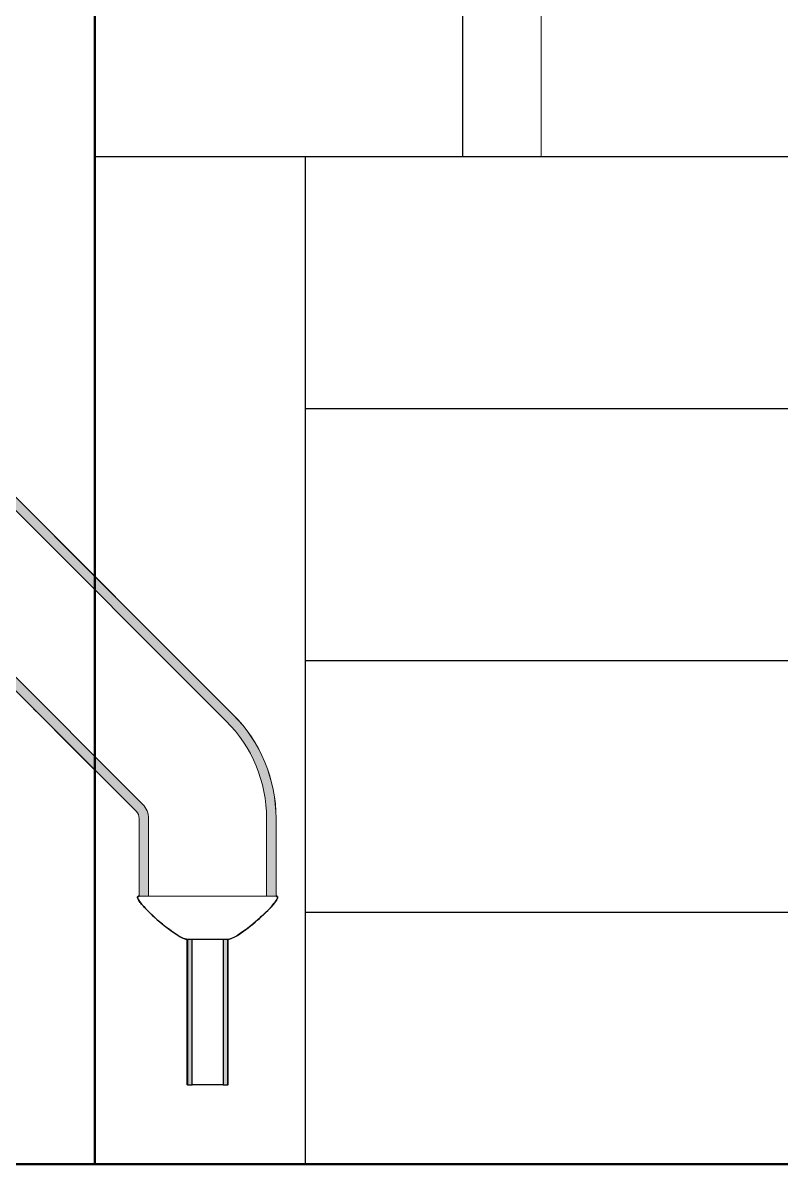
# Model space of a CAD drawing. Header units: millimetres. Extents: x 1147.5 to 1224.1, y 2097.1 to 2139.6.
# Drawn here: x 1152.18 to 1152.661, y 2120.438 to 2121.163 of the extents above; entities that cross this region are included whole.
import ezdxf

# ---------------------------------------------------------------- set-up
doc = ezdxf.new("R2010")
doc.units = ezdxf.units.MM
for name, color, linetype, lineweight in [('1 MUEBLES FIJOS', 1, 'Continuous', 30), ('1 PAREDES', 7, 'Continuous', 50), ('PVC3_BackgroundLines', 1, 'Continuous', 13), ('PVC3_IntersectionBoundary', 1, 'Continuous', 13), ('PVC3_IntersectionFill', 1, 'Continuous', 13), ('pyv', 3, 'Continuous', 18)]:
    doc.layers.add(name, color=color, linetype=linetype, lineweight=lineweight)
for name, color, linetype in [('PVC0.5_BackgroundLines', 1, 'Continuous'), ('PVC0.5_IntersectionBoundary', 1, 'Continuous'), ('PVC0.5_IntersectionFill', 1, 'Continuous'), ('Reductores_BackgroundLines', 3, 'Continuous'), ('Reductores_IntersectionBoundary', 3, 'Continuous')]:
    doc.layers.add(name, color=color, linetype=linetype)

msp = doc.modelspace()

# ---------------------------------------------------------------- hatches: boundary and pattern name
at = {"layer": 'PVC0.5_IntersectionFill', "linetype": 'Continuous', "extrusion": (0, 0, -1)}
h = msp.add_hatch(color=8, dxfattribs=at)
h.paths.add_polyline_path([(-1152.28418, 2120.48848), (-1152.28418, 2120.58078), (-1152.28722, 2120.58078), (-1152.28722, 2120.48848)])
h.paths.add_polyline_path([(-1152.30995, 2120.58078), (-1152.30995, 2120.48848), (-1152.30691, 2120.48848), (-1152.30691, 2120.58078)])
at = {"layer": 'PVC3_IntersectionFill', "linetype": 'Continuous', "extrusion": (0, 0, -1)}
h = msp.add_hatch(color=8, dxfattribs=at)
edge = h.paths.add_edge_path()
edge.add_line((-1152.34053, 2120.65757), (-1152.34053, 2120.60828))
edge.add_line((-1152.34053, 2120.60828), (-1152.33452, 2120.60828))
edge.add_line((-1152.33452, 2120.60828), (-1152.33452, 2120.65757))
edge.add_arc((-1152.24706, 2120.65757), 0.08746, 135, 180, ccw=False)
edge.add_line((-1152.30891, 2120.71941), (-1151.87033, 2121.15799))
edge.add_line((-1151.87033, 2121.15799), (-1151.87882, 2121.15799))
edge.add_line((-1151.87882, 2121.15799), (-1152.31315, 2120.72366))
edge.add_arc((-1152.24706, 2120.65757), 0.09346, 135, 180)
edge = h.paths.add_edge_path()
edge.add_line((-1152.2536, 2120.60828), (-1152.2536, 2120.65757))
edge.add_arc((-1152.24706, 2120.65757), 0.00654, 135, 180, ccw=False)
edge.add_line((-1152.25168, 2120.66219), (-1151.7601, 2121.15378))
edge.add_line((-1151.7601, 2121.15378), (-1151.76432, 2121.15799))
edge.add_line((-1151.76432, 2121.15799), (-1151.76438, 2121.15799))
edge.add_line((-1151.76438, 2121.15799), (-1152.25593, 2120.66644))
edge.add_arc((-1152.24706, 2120.65757), 0.01254, 135, 180)
edge.add_line((-1152.2596, 2120.65757), (-1152.2596, 2120.60828))
edge.add_line((-1152.2596, 2120.60828), (-1152.2536, 2120.60828))

# ---------------------------------------------------------------- linework, layer by layer
at = {"layer": '1 MUEBLES FIJOS'}
for p, q in [((1152.45905, 2121.5652), (1152.45905, 2121.07799)), ((1152.22536, 2121.07799), (1152.87017, 2121.07799)), ((1152.35905, 2121.07799), (1152.35905, 2120.43799)), ((1152.35905, 2120.91799), (1152.87017, 2120.91799)), ((1152.35905, 2120.75799), (1152.87017, 2120.75799)), ((1152.35905, 2120.59799), (1152.87017, 2120.59799))]:
    msp.add_line(p, q, dxfattribs=at)
at = {"layer": '1 PAREDES'}
msp.add_line((1149.68905, 2120.43799), (1153.86066, 2120.43799), dxfattribs=at)
msp.add_lwpolyline([(1152.22536, 2120.43799), (1152.22536, 2121.16799)], dxfattribs=at)
at = {"layer": 'PVC0.5_BackgroundLines', "linetype": 'Continuous', "extrusion": (0, 1, 0)}
for p, q in [((1152.28418, 2120.58078), (1152.28406, 2120.58078)), ((1152.28406, 2120.48848), (1152.28406, 2120.58078)), ((1152.28722, 2120.58078), (1152.28418, 2120.58078)), ((1152.28418, 2120.58078), (1152.28418, 2120.48848)), ((1152.30691, 2120.58078), (1152.28722, 2120.58078)), ((1152.28722, 2120.48848), (1152.28722, 2120.58078)), ((1152.30691, 2120.58078), (1152.30691, 2120.48848)), ((1152.30995, 2120.58078), (1152.30691, 2120.58078)), ((1152.31006, 2120.58078), (1152.30995, 2120.58078)), ((1152.30995, 2120.48848), (1152.30995, 2120.58078)), ((1152.31006, 2120.48848), (1152.31006, 2120.58078)), ((1152.28418, 2120.48848), (1152.28406, 2120.48848)), ((1152.28418, 2120.48848), (1152.28722, 2120.48848)), ((1152.30691, 2120.48848), (1152.28722, 2120.48848)), ((1152.30691, 2120.48848), (1152.30995, 2120.48848)), ((1152.31006, 2120.48848), (1152.30995, 2120.48848))]:
    msp.add_line(p, q, dxfattribs=at)
at = {"layer": 'PVC0.5_IntersectionBoundary', "linetype": 'Continuous', "extrusion": (0, 0, -1)}
for p, q in [((1152.28418, 2120.58078), (1152.28418, 2120.48848)), ((1152.28722, 2120.58078), (1152.28418, 2120.58078)), ((1152.28722, 2120.48848), (1152.28722, 2120.58078)), ((1152.30995, 2120.58078), (1152.30691, 2120.58078)), ((1152.30691, 2120.58078), (1152.30691, 2120.48848)), ((1152.30995, 2120.48848), (1152.30995, 2120.58078)), ((1152.28418, 2120.48848), (1152.28722, 2120.48848)), ((1152.30691, 2120.48848), (1152.30995, 2120.48848))]:
    msp.add_line(p, q, dxfattribs=at)
at = {"layer": 'PVC3_BackgroundLines', "linetype": 'Continuous', "extrusion": (0, 1, 0)}
for p, q in [((1152.25593, 2120.66644), (1151.76438, 2121.15799)), ((1151.87033, 2121.15799), (1152.30891, 2120.71941)), ((1152.31315, 2120.72366), (1151.87882, 2121.15799)), ((1151.7601, 2121.15378), (1152.25168, 2120.66219)), ((1152.18488, 2120.85199), (1152.18795, 2120.84892)), ((1152.19986, 2120.83701), (1152.31318, 2120.72369)), ((1152.18479, 2120.72904), (1152.18819, 2120.72563)), ((1152.19988, 2120.71395), (1152.25166, 2120.66217)), ((1152.25356, 2120.65757), (1152.25356, 2120.60828)), ((1152.2536, 2120.65757), (1152.2536, 2120.60828)), ((1152.2596, 2120.60828), (1152.2596, 2120.65757)), ((1152.33452, 2120.65757), (1152.33452, 2120.60828)), ((1152.34053, 2120.60828), (1152.34053, 2120.65757)), ((1152.34056, 2120.65757), (1152.34056, 2120.60828)), ((1152.2536, 2120.60828), (1152.2596, 2120.60828)), ((1152.2596, 2120.60828), (1152.33452, 2120.60828)), ((1152.33452, 2120.60828), (1152.34053, 2120.60828))]:
    msp.add_line(p, q, dxfattribs=at)
at = {"layer": 'PVC3_BackgroundLines', "linetype": 'Continuous'}
for radius in [0.08746, 0.09346, 0.0935, 0.0065, 0.00654, 0.01254]:
    msp.add_arc((1152.24706, 2120.65757), radius, 0, 45, dxfattribs=at)
at = {"layer": 'PVC3_IntersectionBoundary', "linetype": 'Continuous', "extrusion": (0, 0, -1)}
for p, q in [((1152.25593, 2120.66644), (1151.76438, 2121.15799)), ((1151.87033, 2121.15799), (1152.30891, 2120.71941)), ((1152.31315, 2120.72366), (1151.87882, 2121.15799)), ((1151.7601, 2121.15378), (1152.25168, 2120.66219)), ((1152.2536, 2120.65757), (1152.2536, 2120.60828)), ((1152.2596, 2120.60828), (1152.2596, 2120.65757)), ((1152.33452, 2120.65757), (1152.33452, 2120.60828)), ((1152.34053, 2120.60828), (1152.34053, 2120.65757)), ((1152.2536, 2120.60828), (1152.2596, 2120.60828)), ((1152.33452, 2120.60828), (1152.34053, 2120.60828))]:
    msp.add_line(p, q, dxfattribs=at)
for radius in [0.08746, 0.09346, 0.00654, 0.01254]:
    msp.add_arc((-1152.24706, 2120.65757), radius, 135, 180, dxfattribs=at)
at = {"layer": 'pyv'}
msp.add_lwpolyline([(1152.50905, 2121.07799), (1152.50905, 2121.65019)], dxfattribs=at)
at = {"layer": 'Reductores_BackgroundLines', "linetype": 'Continuous', "extrusion": (0, 1, 0)}
for p, q in [((1152.34056, 2120.60828), (1152.34053, 2120.60828)), ((1152.28418, 2120.58078), (1152.28406, 2120.58078)), ((1152.31006, 2120.58078), (1152.30995, 2120.58078))]:
    msp.add_line(p, q, dxfattribs=at)
at = {"layer": 'Reductores_BackgroundLines', "linetype": 'Continuous'}
for points, knots in [([(1152.28406, 2120.58078), (1152.2839, 2120.58078), (1152.28373, 2120.5808), (1152.28341, 2120.58085), (1152.28325, 2120.58088), (1152.28278, 2120.581), (1152.28248, 2120.5811), (1152.2816, 2120.58143), (1152.28103, 2120.5817), (1152.27938, 2120.58254), (1152.27833, 2120.58317), (1152.27111, 2120.58782), (1152.26546, 2120.59266), (1152.25842, 2120.59952), (1152.25669, 2120.60129), (1152.25453, 2120.6039), (1152.25395, 2120.60464), (1152.25323, 2120.60576), (1152.25303, 2120.60611), (1152.25277, 2120.60666), (1152.2527, 2120.60686), (1152.25261, 2120.60717), (1152.25258, 2120.60729), (1152.25257, 2120.60749), (1152.25257, 2120.60757), (1152.25259, 2120.60771), (1152.2526, 2120.60778), (1152.25265, 2120.6079), (1152.25269, 2120.60796), (1152.25275, 2120.60804), (1152.25278, 2120.60806), (1152.25286, 2120.60813), (1152.25292, 2120.60816), (1152.25308, 2120.60823), (1152.25319, 2120.60825), (1152.25338, 2120.60828), (1152.25347, 2120.60828), (1152.25356, 2120.60828)], [0, 0, 0, 0, 0.00049368, 0.00049368, 0.00098118, 0.00098118, 0.00193858, 0.00193858, 0.00381151, 0.00381151, 0.00748145, 0.00748145, 0.0295743, 0.0295743, 0.03697699, 0.03697699, 0.03975358, 0.03975358, 0.04097009, 0.04097009, 0.04158757, 0.04158757, 0.0419477, 0.0419477, 0.0421893, 0.0421893, 0.04238189, 0.04238189, 0.04257994, 0.04257994, 0.04269822, 0.04269822, 0.04288718, 0.04288718, 0.04321619, 0.04321619, 0.04348407, 0.04348407, 0.04348407, 0.04348407]), ([(1152.2536, 2120.60828), (1152.25348, 2120.60828), (1152.25335, 2120.60827), (1152.25313, 2120.60823), (1152.25302, 2120.60819), (1152.25286, 2120.6081), (1152.2528, 2120.60805), (1152.2527, 2120.60792), (1152.25266, 2120.60785), (1152.2526, 2120.60765), (1152.2526, 2120.60753), (1152.25263, 2120.6072), (1152.25269, 2120.60698), (1152.25319, 2120.60564), (1152.25441, 2120.60407), (1152.25803, 2120.59978), (1152.26229, 2120.59567), (1152.27132, 2120.588), (1152.2761, 2120.58444), (1152.28068, 2120.5819), (1152.28192, 2120.58128), (1152.28338, 2120.58087), (1152.28379, 2120.58078), (1152.28418, 2120.58078)], [-0.03641316, -0.03641316, -0.03641316, -0.03641316, -0.03597321, -0.03597321, -0.03558491, -0.03558491, -0.03529494, -0.03529494, -0.03499132, -0.03499132, -0.034556, -0.034556, -0.03380127, -0.03380127, -0.02934346, -0.02934346, -0.01699381, -0.01699381, -0.00454058, -0.00454058, -0.0011587, -0.0011587, 0, 0, 0, 0]), ([(1152.30995, 2120.58078), (1152.31042, 2120.58078), (1152.31096, 2120.58091), (1152.31213, 2120.5813), (1152.31282, 2120.58161), (1152.31509, 2120.58275), (1152.31688, 2120.58389), (1152.32225, 2120.58758), (1152.32642, 2120.59098), (1152.33381, 2120.59757), (1152.33727, 2120.60104), (1152.34003, 2120.60451), (1152.34076, 2120.6055), (1152.34131, 2120.60662), (1152.34144, 2120.60694), (1152.34152, 2120.60736), (1152.34153, 2120.6075), (1152.34151, 2120.60772), (1152.34149, 2120.6078), (1152.34141, 2120.60795), (1152.34136, 2120.60801), (1152.34123, 2120.60813), (1152.34114, 2120.60818), (1152.34088, 2120.60827), (1152.3407, 2120.60828), (1152.34053, 2120.60828)], [-0.02890965, -0.02890965, -0.02890965, -0.02890965, -0.02793292, -0.02793292, -0.02665696, -0.02665696, -0.02327751, -0.02327751, -0.01472276, -0.01472276, -0.00546247, -0.00546247, -0.00260086, -0.00260086, -0.00170716, -0.00170716, -0.00130614, -0.00130614, -0.00104982, -0.00104982, -0.00080802, -0.00080802, -0.00050924, -0.00050924, 0, 0, 0, 0])]:
    msp.add_open_spline(points, degree=3, knots=knots, dxfattribs=at)
msp.add_open_spline([(1152.34056, 2120.60828), (1152.34741, 2120.60828), (1152.31691, 2120.58078), (1152.31006, 2120.58078)], degree=3, dxfattribs=at)
at = {"layer": 'Reductores_IntersectionBoundary', "linetype": 'Continuous'}
for points, knots in [([(1152.2536, 2120.60828), (1152.25348, 2120.60828), (1152.25335, 2120.60827), (1152.25313, 2120.60823), (1152.25302, 2120.60819), (1152.25286, 2120.6081), (1152.2528, 2120.60805), (1152.2527, 2120.60792), (1152.25266, 2120.60785), (1152.2526, 2120.60765), (1152.2526, 2120.60753), (1152.25263, 2120.6072), (1152.25269, 2120.60698), (1152.25319, 2120.60564), (1152.25441, 2120.60407), (1152.25803, 2120.59978), (1152.26229, 2120.59567), (1152.27132, 2120.588), (1152.2761, 2120.58444), (1152.28068, 2120.5819), (1152.28192, 2120.58128), (1152.28338, 2120.58087), (1152.28379, 2120.58078), (1152.28418, 2120.58078)], [-0.03641316, -0.03641316, -0.03641316, -0.03641316, -0.03597321, -0.03597321, -0.03558491, -0.03558491, -0.03529494, -0.03529494, -0.03499132, -0.03499132, -0.034556, -0.034556, -0.03380127, -0.03380127, -0.02934346, -0.02934346, -0.01699381, -0.01699381, -0.00454058, -0.00454058, -0.0011587, -0.0011587, 0, 0, 0, 0]), ([(1152.30995, 2120.58078), (1152.31042, 2120.58078), (1152.31096, 2120.58091), (1152.31213, 2120.5813), (1152.31282, 2120.58161), (1152.31509, 2120.58275), (1152.31688, 2120.58389), (1152.32225, 2120.58758), (1152.32642, 2120.59098), (1152.33381, 2120.59757), (1152.33727, 2120.60104), (1152.34003, 2120.60451), (1152.34076, 2120.6055), (1152.34131, 2120.60662), (1152.34144, 2120.60694), (1152.34152, 2120.60736), (1152.34153, 2120.6075), (1152.34151, 2120.60772), (1152.34149, 2120.6078), (1152.34141, 2120.60795), (1152.34136, 2120.60801), (1152.34123, 2120.60813), (1152.34114, 2120.60818), (1152.34088, 2120.60827), (1152.3407, 2120.60828), (1152.34053, 2120.60828)], [-0.02890965, -0.02890965, -0.02890965, -0.02890965, -0.02793292, -0.02793292, -0.02665696, -0.02665696, -0.02327751, -0.02327751, -0.01472276, -0.01472276, -0.00546247, -0.00546247, -0.00260086, -0.00260086, -0.00170716, -0.00170716, -0.00130614, -0.00130614, -0.00104982, -0.00104982, -0.00080802, -0.00080802, -0.00050924, -0.00050924, 0, 0, 0, 0])]:
    msp.add_open_spline(points, degree=3, knots=knots, dxfattribs=at)

doc.saveas('drawing.dxf')
